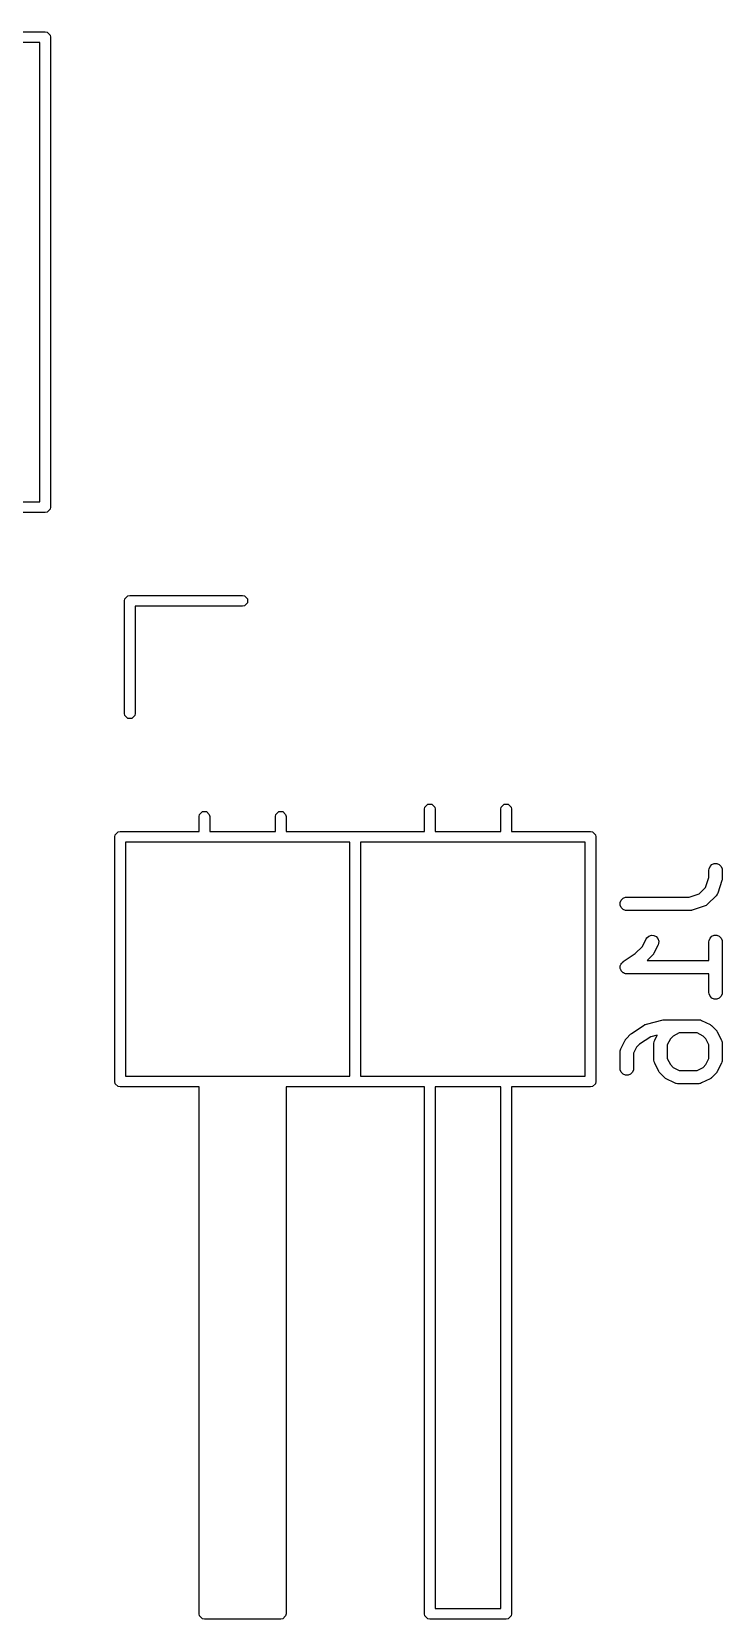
# Model space of a CAD drawing. Extents: x 46.4 to 82.7, y -157.5 to -82.3.
# Drawn here: x 67.85 to 75.63, y -157.45 to -139.56 of the extents above; entities that cross this region are included whole.
import ezdxf

# ---------------------------------------------------------------- set-up
doc = ezdxf.new("R2010")
doc.units = 0
doc.layers.add('BLACK', color=7, linetype='CONTINUOUS')

msp = doc.modelspace()

# ---------------------------------------------------------------- linework, layer by layer
at = {"layer": 'BLACK', "linetype": 'CONTINUOUS'}
for p, q in [((60.27, -139.56), (68, -139.56)), ((68, -139.56), (68.022961, -139.564567)), ((68.022961, -139.564567), (68.055433, -139.597039)), ((67.94, -139.68), (60.33, -139.68)), ((67.94, -144.86), (67.94, -139.68)), ((68.055433, -139.597039), (68.06, -139.62)), ((68.06, -139.62), (68.06, -144.92)), ((57.68, -144.86), (67.94, -144.86)), ((68.055433, -144.942961), (68.022961, -144.975433)), ((68.06, -144.92), (68.055433, -144.942961)), ((68, -144.98), (57.62, -144.98)), ((68.022961, -144.975433), (68, -144.98)), ((68.895, -145.975), (68.899567, -145.952039)), ((68.895, -147.245), (68.895, -145.975)), ((68.899567, -145.952039), (68.932039, -145.919567)), ((68.932039, -145.919567), (68.955, -145.915)), ((68.955, -145.915), (70.225, -145.915)), ((70.225, -145.915), (70.247961, -145.919567)), ((70.247961, -145.919567), (70.280433, -145.952039)), ((70.280433, -145.997961), (70.247961, -146.030433)), ((70.280433, -145.952039), (70.280433, -145.997961)), ((70.225, -146.035), (69.015, -146.035)), ((69.015, -146.035), (69.015, -147.245)), ((70.247961, -146.030433), (70.225, -146.035)), ((68.899567, -147.267961), (68.895, -147.245)), ((68.932039, -147.300433), (68.899567, -147.267961)), ((69.010433, -147.267961), (68.977961, -147.300433)), ((69.015, -147.245), (69.010433, -147.267961)), ((68.977961, -147.300433), (68.932039, -147.300433)), ((72.275, -148.322358), (72.279567, -148.299397)), ((72.275, -148.575), (72.275, -148.322358)), ((72.279567, -148.299397), (72.312039, -148.266925)), ((72.312039, -148.266925), (72.357961, -148.266925)), ((72.357961, -148.266925), (72.390433, -148.299397)), ((72.390433, -148.299397), (72.395, -148.322358)), ((72.395, -148.322358), (72.395, -148.575)), ((73.135, -148.322358), (73.139567, -148.299397)), ((73.135, -148.575), (73.135, -148.322358)), ((73.139567, -148.299397), (73.172039, -148.266925)), ((73.172039, -148.266925), (73.217961, -148.266925)), ((73.217961, -148.266925), (73.250433, -148.299397)), ((73.250433, -148.299397), (73.255, -148.322358)), ((73.255, -148.322358), (73.255, -148.575)), ((69.735, -148.405), (69.739567, -148.382039)), ((69.735, -148.575), (69.735, -148.405)), ((69.739567, -148.382039), (69.772039, -148.349567)), ((69.772039, -148.349567), (69.817961, -148.349567)), ((69.817961, -148.349567), (69.850433, -148.382039)), ((69.850433, -148.382039), (69.855, -148.405)), ((69.855, -148.405), (69.855, -148.575)), ((70.595, -148.405), (70.599567, -148.382039)), ((70.595, -148.575), (70.595, -148.405)), ((70.599567, -148.382039), (70.632039, -148.349567)), ((70.632039, -148.349567), (70.677961, -148.349567)), ((70.677961, -148.349567), (70.710433, -148.382039)), ((70.710433, -148.382039), (70.715, -148.405)), ((70.715, -148.405), (70.715, -148.575)), ((68.785, -148.635), (68.789567, -148.612039)), ((68.785, -151.395), (68.785, -148.635)), ((68.789567, -148.612039), (68.822039, -148.579567)), ((68.822039, -148.579567), (68.845, -148.575)), ((68.845, -148.575), (69.735, -148.575)), ((68.905, -148.695), (68.905, -151.335)), ((71.435, -148.695), (68.905, -148.695)), ((69.855, -148.575), (70.595, -148.575)), ((70.715, -148.575), (72.275, -148.575)), ((71.435, -151.335), (71.435, -148.695)), ((71.555, -148.695), (71.555, -151.335)), ((74.085, -148.695), (71.555, -148.695)), ((72.395, -148.575), (73.135, -148.575)), ((73.255, -148.575), (74.145, -148.575)), ((74.085, -151.335), (74.085, -148.695)), ((74.145, -148.575), (74.167961, -148.579567)), ((74.167961, -148.579567), (74.200433, -148.612039)), ((74.200433, -148.612039), (74.205, -148.635)), ((74.205, -148.635), (74.205, -151.395)), ((75.479819, -149.009524), (75.48126, -148.994892)), ((75.479819, -149.092592), (75.479819, -149.009524)), ((75.48126, -148.994892), (75.492459, -148.967856)), ((75.492459, -148.967856), (75.513151, -148.947164)), ((75.513151, -148.947164), (75.540187, -148.935965)), ((75.540187, -148.935965), (75.569451, -148.935965)), ((75.569451, -148.935965), (75.596487, -148.947164)), ((75.596487, -148.947164), (75.617179, -148.967856)), ((75.617179, -148.967856), (75.628378, -148.994892)), ((75.628378, -148.994892), (75.629819, -149.009524)), ((75.629819, -149.009524), (75.629819, -149.104762)), ((75.371447, -149.277304), (75.441648, -149.207104)), ((75.441648, -149.207104), (75.479819, -149.092592)), ((75.62597, -149.12848), (75.578351, -149.271336)), ((75.627619, -149.121224), (75.62597, -149.12848)), ((75.628378, -149.119394), (75.627619, -149.121224)), ((75.628639, -149.11674), (75.628378, -149.119394)), ((75.62923, -149.114143), (75.628639, -149.11674)), ((75.629819, -149.104762), (75.629089, -149.112168)), ((75.629089, -149.112168), (75.62923, -149.114143)), ((74.48126, -149.375844), (74.492459, -149.348808)), ((74.48126, -149.405108), (74.48126, -149.375844)), ((74.492459, -149.432144), (74.48126, -149.405108)), ((74.492459, -149.348808), (74.513151, -149.328116)), ((74.513151, -149.328116), (74.540187, -149.316917)), ((74.540187, -149.316917), (74.554819, -149.315476)), ((74.554819, -149.315476), (75.256934, -149.315476)), ((75.256934, -149.315476), (75.371447, -149.277304)), ((75.435678, -149.414008), (75.292821, -149.461627)), ((75.449103, -149.408014), (75.435678, -149.414008)), ((75.451137, -149.406249), (75.449103, -149.408014)), ((75.453628, -149.405218), (75.451137, -149.406249)), ((75.464994, -149.39589), (75.453628, -149.405218)), ((75.560233, -149.300652), (75.464994, -149.39589)), ((75.569561, -149.289287), (75.560233, -149.300652)), ((75.570592, -149.286796), (75.569561, -149.289287)), ((75.572357, -149.284762), (75.570592, -149.286796)), ((75.578351, -149.271336), (75.572357, -149.284762)), ((74.513151, -149.452836), (74.492459, -149.432144)), ((74.540187, -149.464035), (74.513151, -149.452836)), ((74.554819, -149.465476), (74.540187, -149.464035)), ((75.269104, -149.465476), (74.554819, -149.465476)), ((75.276509, -149.464746), (75.269104, -149.465476)), ((75.278484, -149.464887), (75.276509, -149.464746)), ((75.281081, -149.464296), (75.278484, -149.464887)), ((75.283736, -149.464035), (75.281081, -149.464296)), ((75.285567, -149.463276), (75.283736, -149.464035)), ((75.292821, -149.461627), (75.285567, -149.463276)), ((74.773451, -149.785507), (74.781283, -149.773064)), ((74.781283, -149.773064), (74.803391, -149.753891)), ((74.803391, -149.753891), (74.831152, -149.744637)), ((74.831152, -149.744637), (74.860342, -149.746711)), ((74.860342, -149.746711), (74.886517, -149.759799)), ((74.886517, -149.759799), (74.90569, -149.781906)), ((75.48126, -149.804416), (75.492459, -149.77738)), ((75.492459, -149.77738), (75.513151, -149.756688)), ((75.513151, -149.756688), (75.540187, -149.745489)), ((75.540187, -149.745489), (75.569451, -149.745489)), ((75.569451, -149.745489), (75.596487, -149.756688)), ((75.596487, -149.756688), (75.617179, -149.77738)), ((75.617179, -149.77738), (75.628378, -149.804416)), ((74.513216, -150.042358), (74.649894, -149.951239)), ((74.649894, -149.951239), (74.731275, -149.869859)), ((74.731275, -149.869859), (74.773451, -149.785507)), ((74.853583, -149.958015), (74.852164, -149.96027)), ((74.855275, -149.955954), (74.853583, -149.958015)), ((74.856033, -149.954121), (74.855275, -149.955954)), ((74.859996, -149.947827), (74.856033, -149.954121)), ((74.907615, -149.852589), (74.859996, -149.947827)), ((74.90569, -149.781906), (74.914944, -149.809668)), ((74.91287, -149.838858), (74.907615, -149.852589)), ((74.914944, -149.809668), (74.91287, -149.838858)), ((75.479819, -149.819048), (75.48126, -149.804416)), ((75.479819, -150.029762), (75.479819, -149.819048)), ((75.628378, -149.804416), (75.629819, -149.819048)), ((75.629819, -149.819048), (75.629819, -150.390476)), ((74.479819, -150.104683), (74.48126, -150.097478)), ((74.48126, -150.111967), (74.479819, -150.104683)), ((74.48126, -150.09013), (74.484101, -150.083269)), ((74.48126, -150.097478), (74.48126, -150.09013)), ((74.48126, -150.119394), (74.48126, -150.111967)), ((74.484072, -150.126182), (74.48126, -150.119394)), ((74.485498, -150.133391), (74.484072, -150.126182)), ((74.484101, -150.083269), (74.485558, -150.075989)), ((74.489617, -150.139569), (74.485498, -150.133391)), ((74.485558, -150.075989), (74.489646, -150.069883)), ((74.489646, -150.069883), (74.492459, -150.063094)), ((74.492459, -150.063094), (74.497709, -150.057843)), ((74.497709, -150.057843), (74.501841, -150.051674)), ((74.501841, -150.051674), (74.513099, -150.042453)), ((74.513099, -150.042453), (74.513151, -150.042402)), ((74.513151, -150.042402), (74.513173, -150.042392)), ((74.513173, -150.042392), (74.513216, -150.042358)), ((74.845947, -149.967319), (74.783504, -150.029762)), ((74.783504, -150.029762), (75.479819, -150.029762)), ((74.850667, -149.961568), (74.845947, -149.967319)), ((74.852164, -149.96027), (74.850667, -149.961568)), ((74.492459, -150.14643), (74.489617, -150.139569)), ((74.497654, -150.151625), (74.492459, -150.14643)), ((74.501731, -150.15774), (74.497654, -150.151625)), ((74.5079, -150.161871), (74.501731, -150.15774)), ((74.513151, -150.167122), (74.5079, -150.161871)), ((74.51994, -150.169934), (74.513151, -150.167122)), ((74.526046, -150.174023), (74.51994, -150.169934)), ((74.533326, -150.175479), (74.526046, -150.174023)), ((74.540187, -150.178321), (74.533326, -150.175479)), ((74.554663, -150.179746), (74.540187, -150.178321)), ((74.55474, -150.179762), (74.554663, -150.179746)), ((74.554766, -150.179756), (74.55474, -150.179762)), ((74.554819, -150.179762), (74.554766, -150.179756)), ((75.479819, -150.179762), (74.554819, -150.179762)), ((75.479819, -150.390476), (75.479819, -150.179762)), ((75.48126, -150.405108), (75.479819, -150.390476)), ((75.492459, -150.432144), (75.48126, -150.405108)), ((75.513151, -150.452836), (75.492459, -150.432144)), ((75.540187, -150.464035), (75.513151, -150.452836)), ((75.569451, -150.464035), (75.540187, -150.464035)), ((75.596487, -150.452836), (75.569451, -150.464035)), ((75.617179, -150.432144), (75.596487, -150.452836)), ((75.628378, -150.405108), (75.617179, -150.432144)), ((75.629819, -150.390476), (75.628378, -150.405108)), ((74.60292, -150.856414), (74.608389, -150.851926)), ((74.608389, -150.851926), (74.608411, -150.851916)), ((74.608411, -150.851916), (74.608454, -150.851882)), ((74.608454, -150.851882), (74.751312, -150.756644)), ((74.751312, -150.756644), (74.759386, -150.752339)), ((74.759386, -150.752339), (74.760878, -150.751234)), ((74.760878, -150.751234), (74.76264, -150.750604)), ((74.76264, -150.750604), (74.764286, -150.749727)), ((74.764286, -150.749727), (74.7661, -150.749368)), ((74.7661, -150.749368), (74.774724, -150.746287)), ((74.774724, -150.746287), (74.9652, -150.698668)), ((74.9652, -150.698668), (74.967736, -150.698292)), ((74.967736, -150.698292), (74.968758, -150.69787)), ((74.968758, -150.69787), (74.97427, -150.697327)), ((74.97427, -150.697327), (74.979744, -150.696518)), ((74.979744, -150.696518), (74.980836, -150.69668)), ((74.980836, -150.69668), (74.98339, -150.696429)), ((74.98339, -150.696429), (75.364342, -150.696429)), ((75.143952, -150.846429), (75.075436, -150.880687)), ((75.346637, -150.846429), (75.143952, -150.846429)), ((75.415153, -150.880687), (75.346637, -150.846429)), ((75.364342, -150.696429), (75.378974, -150.69787)), ((75.378974, -150.69787), (75.381463, -150.698901)), ((75.381463, -150.698901), (75.384151, -150.699092)), ((75.384151, -150.699092), (75.397883, -150.704347)), ((75.397883, -150.704347), (75.493121, -150.751966)), ((75.493121, -150.751966), (75.499417, -150.755929)), ((75.499417, -150.755929), (75.501247, -150.756687)), ((75.501247, -150.756687), (75.503305, -150.758376)), ((75.503305, -150.758376), (75.505564, -150.759798)), ((75.505564, -150.759798), (75.506863, -150.761296)), ((75.506863, -150.761296), (75.512612, -150.766014)), ((75.512612, -150.766014), (75.560232, -150.813633)), ((75.560232, -150.813633), (75.56495, -150.819382)), ((75.56495, -150.819382), (75.56645, -150.820683)), ((75.56645, -150.820683), (75.567872, -150.822942)), ((75.567872, -150.822942), (75.56956, -150.824999)), ((75.56956, -150.824999), (75.570317, -150.826826)), ((75.570317, -150.826826), (75.574282, -150.833126)), ((75.574282, -150.833126), (75.621901, -150.928364)), ((74.482482, -151.037334), (74.487737, -151.023602)), ((74.487737, -151.023602), (74.535356, -150.928364)), ((74.535356, -150.928364), (74.53932, -150.922064)), ((74.53932, -150.922064), (74.540078, -150.920237)), ((74.540078, -150.920237), (74.541766, -150.91818)), ((74.541766, -150.91818), (74.543188, -150.915921)), ((74.543188, -150.915921), (74.544686, -150.914621)), ((74.544686, -150.914621), (74.549405, -150.908872)), ((74.549405, -150.908872), (74.597024, -150.861253)), ((74.597024, -150.861253), (74.597064, -150.861219)), ((74.597064, -150.861219), (74.597079, -150.861198)), ((74.597079, -150.861198), (74.60292, -150.856414)), ((74.664077, -151.006332), (74.629819, -151.074848)), ((74.697837, -150.972572), (74.664077, -151.006332)), ((74.823708, -150.888658), (74.697837, -150.972572)), ((74.897804, -150.870134), (74.823708, -150.888658)), ((74.860771, -150.961905), (74.862212, -150.947273)), ((74.860771, -151.152381), (74.860771, -150.961905)), ((74.862212, -150.947273), (74.863243, -150.944783)), ((74.863243, -150.944783), (74.863434, -150.942096)), ((74.863434, -150.942096), (74.868689, -150.928364)), ((74.868689, -150.928364), (74.897804, -150.870134)), ((75.045029, -150.911094), (75.010771, -150.97961)), ((75.010771, -150.97961), (75.010771, -151.134676)), ((75.075436, -150.880687), (75.045029, -150.911094)), ((75.445561, -150.911094), (75.415153, -150.880687)), ((75.479819, -150.97961), (75.445561, -150.911094)), ((75.479819, -151.134676), (75.479819, -150.97961)), ((75.621901, -150.928364), (75.627156, -150.942095)), ((75.627156, -150.942095), (75.627347, -150.944784)), ((75.627347, -150.944784), (75.628378, -150.947273)), ((75.628378, -150.947273), (75.629819, -150.961905)), ((75.629819, -150.961905), (75.629819, -151.152381)), ((74.479819, -151.057143), (74.48126, -151.042511)), ((74.479819, -151.247619), (74.479819, -151.057143)), ((74.48126, -151.042511), (74.482291, -151.040021)), ((74.482291, -151.040021), (74.482482, -151.037334)), ((74.629819, -151.074848), (74.629819, -151.247619)), ((74.862212, -151.167013), (74.860771, -151.152381)), ((74.863243, -151.169502), (74.862212, -151.167013)), ((74.863434, -151.17219), (74.863243, -151.169502)), ((74.868689, -151.185922), (74.863434, -151.17219)), ((74.916308, -151.28116), (74.868689, -151.185922)), ((75.010771, -151.134676), (75.045029, -151.203192)), ((75.045029, -151.203192), (75.075436, -151.233599)), ((75.415153, -151.233598), (75.445561, -151.203191)), ((75.445561, -151.203191), (75.479819, -151.134676)), ((75.621901, -151.185922), (75.574282, -151.28116)), ((75.627156, -151.172191), (75.621901, -151.185922)), ((75.627347, -151.169501), (75.627156, -151.172191)), ((75.628378, -151.167013), (75.627347, -151.169501)), ((75.629819, -151.152381), (75.628378, -151.167013)), ((68.905, -151.335), (71.435, -151.335)), ((71.555, -151.335), (74.085, -151.335)), ((74.48126, -151.262251), (74.479819, -151.247619)), ((74.492459, -151.289287), (74.48126, -151.262251)), ((74.513151, -151.309979), (74.492459, -151.289287)), ((74.540187, -151.321178), (74.513151, -151.309979)), ((74.569451, -151.321178), (74.540187, -151.321178)), ((74.596487, -151.309979), (74.569451, -151.321178)), ((74.617179, -151.289287), (74.596487, -151.309979)), ((74.628378, -151.262251), (74.617179, -151.289287)), ((74.629819, -151.247619), (74.628378, -151.262251)), ((74.920272, -151.287459), (74.916308, -151.28116)), ((74.92103, -151.289287), (74.920272, -151.287459)), ((74.922718, -151.291343), (74.92103, -151.289287)), ((74.92414, -151.293603), (74.922718, -151.291343)), ((74.925638, -151.294902), (74.92414, -151.293603)), ((74.930357, -151.300652), (74.925638, -151.294902)), ((74.977976, -151.348271), (74.930357, -151.300652)), ((74.983725, -151.352989), (74.977976, -151.348271)), ((74.985025, -151.354488), (74.983725, -151.352989)), ((74.987284, -151.355909), (74.985025, -151.354488)), ((74.989341, -151.357598), (74.987284, -151.355909)), ((74.991168, -151.358355), (74.989341, -151.357598)), ((74.997468, -151.36232), (74.991168, -151.358355)), ((75.092706, -151.409939), (74.997468, -151.36232)), ((75.075436, -151.233599), (75.143952, -151.267857)), ((75.143952, -151.267857), (75.346637, -151.267857)), ((75.346637, -151.267857), (75.415153, -151.233598)), ((75.493121, -151.36232), (75.397883, -151.409939)), ((75.499417, -151.358356), (75.493121, -151.36232)), ((75.501247, -151.357599), (75.499417, -151.358356)), ((75.503305, -151.355909), (75.501247, -151.357599)), ((75.505564, -151.354488), (75.503305, -151.355909)), ((75.506863, -151.352989), (75.505564, -151.354488)), ((75.512612, -151.348272), (75.506863, -151.352989)), ((75.560232, -151.300653), (75.512612, -151.348272)), ((75.56495, -151.294903), (75.560232, -151.300653)), ((75.56645, -151.293603), (75.56495, -151.294903)), ((75.567872, -151.291343), (75.56645, -151.293603)), ((75.56956, -151.289287), (75.567872, -151.291343)), ((75.570317, -151.287459), (75.56956, -151.289287)), ((75.574282, -151.28116), (75.570317, -151.287459)), ((68.789567, -151.417961), (68.785, -151.395)), ((68.822039, -151.450433), (68.789567, -151.417961)), ((68.845, -151.455), (68.822039, -151.450433)), ((69.735, -151.455), (68.845, -151.455)), ((69.735, -157.395), (69.735, -151.455)), ((72.275, -151.455), (70.715, -151.455)), ((70.715, -151.455), (70.715, -157.395)), ((72.275, -157.395), (72.275, -151.455)), ((72.395, -151.455), (72.395, -157.335)), ((73.135, -151.455), (72.395, -151.455)), ((73.135, -157.335), (73.135, -151.455)), ((74.145, -151.455), (73.255, -151.455)), ((73.255, -151.455), (73.255, -157.395)), ((74.167961, -151.450433), (74.145, -151.455)), ((74.200433, -151.417961), (74.167961, -151.450433)), ((74.205, -151.395), (74.200433, -151.417961)), ((75.106437, -151.415194), (75.092706, -151.409939)), ((75.109126, -151.415385), (75.106437, -151.415194)), ((75.111615, -151.416416), (75.109126, -151.415385)), ((75.126247, -151.417857), (75.111615, -151.416416)), ((75.364342, -151.417857), (75.126247, -151.417857)), ((75.378974, -151.416416), (75.364342, -151.417857)), ((75.381463, -151.415384), (75.378974, -151.416416)), ((75.384151, -151.415194), (75.381463, -151.415384)), ((75.397883, -151.409939), (75.384151, -151.415194)), ((69.739567, -157.417961), (69.735, -157.395)), ((69.772039, -157.450433), (69.739567, -157.417961)), ((69.795, -157.455), (69.772039, -157.450433)), ((70.655, -157.455), (69.795, -157.455)), ((70.677961, -157.450433), (70.655, -157.455)), ((70.710433, -157.417961), (70.677961, -157.450433)), ((70.715, -157.395), (70.710433, -157.417961)), ((72.279567, -157.417961), (72.275, -157.395)), ((72.312039, -157.450433), (72.279567, -157.417961)), ((72.335, -157.455), (72.312039, -157.450433)), ((73.195, -157.455), (72.335, -157.455)), ((72.395, -157.335), (73.135, -157.335)), ((73.217961, -157.450433), (73.195, -157.455)), ((73.250433, -157.417961), (73.217961, -157.450433)), ((73.255, -157.395), (73.250433, -157.417961))]:
    msp.add_line(p, q, dxfattribs=at)

doc.saveas('drawing.dxf')
